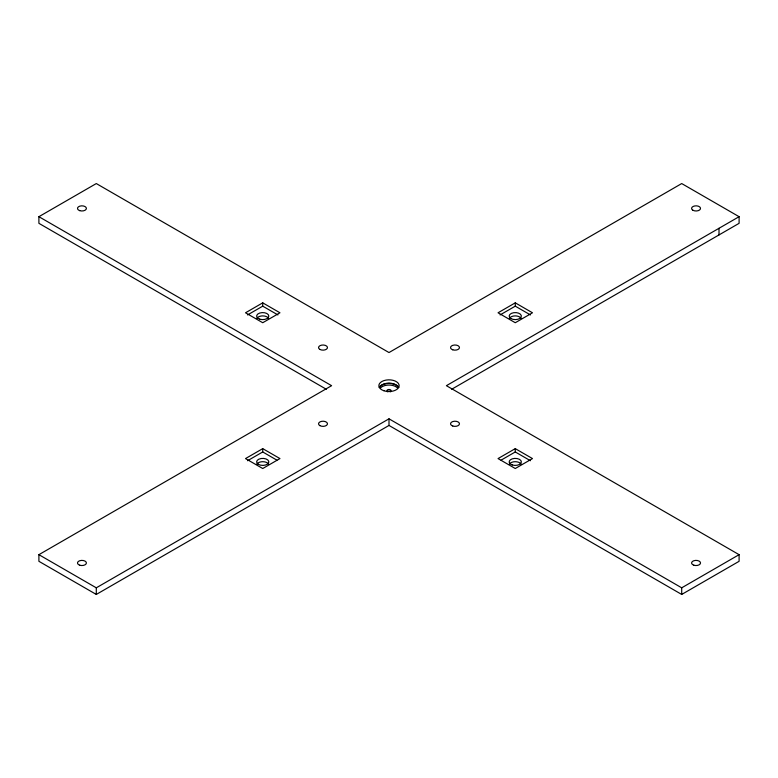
<?xml version="1.0" encoding="UTF-8"?>
<svg xmlns="http://www.w3.org/2000/svg" width="778" height="778" viewBox="0 0 778 778"><rect width="100%" height="100%" fill="white"/><g stroke="black" fill="none" stroke-linecap="round" stroke-linejoin="round"><path stroke-width="1.17" d="M326.361 389.282L38.9 223.325L38.9 216.692L96.297 183.559L389 352.551L681.703 183.559L739.1 216.692L739.1 223.325L451.658 389.272M262.731 302.846L245.517 312.785L262.731 322.724L279.954 312.785L262.731 302.846L262.731 306.162L277.931 314.934M247.54 314.934L262.731 306.162M739.1 216.692L446.397 385.684L739.1 554.675L739.1 561.308L681.703 594.441L389 425.449L96.297 594.441L38.9 561.308L38.9 554.675L331.603 385.684L38.9 216.692M262.731 448.643L245.517 458.582L262.731 468.521L279.954 458.582L262.731 448.643L262.731 451.96L247.54 460.732M515.269 302.846L498.046 312.785L515.269 322.724L532.483 312.785L515.269 302.846L515.269 306.162L500.069 314.934M38.9 554.675L96.297 587.818L389 418.827L681.703 587.818L739.1 554.675M515.269 448.643L498.046 458.582L515.269 468.521L532.483 458.582L515.269 448.643L515.269 451.96L530.46 460.732M501.09 460.148L515.269 451.96M515.269 306.162L530.46 314.934M262.731 451.96L276.91 460.148M719.008 228.294L719.008 234.917M681.703 587.818L681.703 594.441M389 418.827L389 425.449M96.297 587.818L96.297 594.441M387.24 391.733A2.033 1.167 0 0 1 390.76 391.733M509.386 464.301A6.088 3.511 0 0 1 515.269 461.694A6.088 3.511 0 0 1 521.143 464.301M256.857 318.503A6.088 3.511 0 0 1 262.731 315.897A6.088 3.511 0 0 1 268.614 318.503M256.857 464.301A6.088 3.511 0 0 1 262.731 461.694A6.088 3.511 0 0 1 268.614 464.301M509.386 318.503A6.088 3.511 0 0 1 515.269 315.897A6.088 3.511 0 0 1 521.143 318.503M387.989 391.674A2.033 1.167 0 0 1 387.444 389.904A2.033 1.167 0 0 1 390.556 389.904A2.033 1.167 0 0 1 390.011 391.674M380.568 387.843A9.744 5.621 0 0 1 397.432 387.843M379.596 387.541A9.744 5.621 0 0 1 389 383.379A9.744 5.621 0 0 1 398.404 387.541M379.197 387.483A10.143 5.854 0 0 1 389 383.146A10.143 5.854 0 0 1 398.803 387.483M452.767 349.808A4.464 2.577 0 0 0 459.467 347.581A4.464 2.577 0 0 0 452.767 345.344A4.464 2.577 0 0 0 452.767 349.808M319.846 349.4A4.464 2.577 0 0 0 327.314 348.243A4.464 2.577 0 0 0 321.839 345.092A4.464 2.577 0 0 0 319.846 349.4M319.846 425.615A4.464 2.577 0 0 0 327.314 424.457A4.464 2.577 0 0 0 321.839 421.306A4.464 2.577 0 0 0 319.846 425.615M452.767 426.023A4.464 2.577 0 0 0 459.467 423.796A4.464 2.577 0 0 0 452.767 421.559A4.464 2.577 0 0 0 452.767 426.023M692.897 210.235A4.464 2.577 0 0 0 700.365 209.078A4.464 2.577 0 0 0 694.9 205.917A4.464 2.577 0 0 0 692.897 210.235M79.716 565.198A4.464 2.577 0 0 0 86.407 562.961A4.464 2.577 0 0 0 79.716 560.734A4.464 2.577 0 0 0 79.716 565.198M79.716 210.643A4.464 2.577 0 0 0 86.407 208.407A4.464 2.577 0 0 0 79.716 206.18A4.464 2.577 0 0 0 79.716 210.643M693.82 565.198A4.464 2.577 0 0 0 700.521 562.961A4.464 2.577 0 0 0 693.82 560.734A4.464 2.577 0 0 0 693.82 565.198M383.924 390.76A10.143 5.854 0 0 0 399.143 385.684A10.143 5.854 0 0 0 383.924 380.617A10.143 5.854 0 0 0 383.924 390.76M512.225 464.943A6.088 3.511 0 0 0 521.357 461.899A6.088 3.511 0 0 0 512.225 458.855A6.088 3.511 0 0 0 512.225 464.943M510.961 318.591A6.088 3.511 0 0 0 521.143 317.016A6.088 3.511 0 0 0 513.694 312.707A6.088 3.511 0 0 0 510.961 318.591M258.432 464.388A6.088 3.511 0 0 0 268.614 462.813A6.088 3.511 0 0 0 261.155 458.505A6.088 3.511 0 0 0 258.432 464.388M259.687 319.145A6.088 3.511 0 0 0 268.818 316.101A6.088 3.511 0 0 0 259.687 313.057A6.088 3.511 0 0 0 259.687 319.145"/></g></svg>
